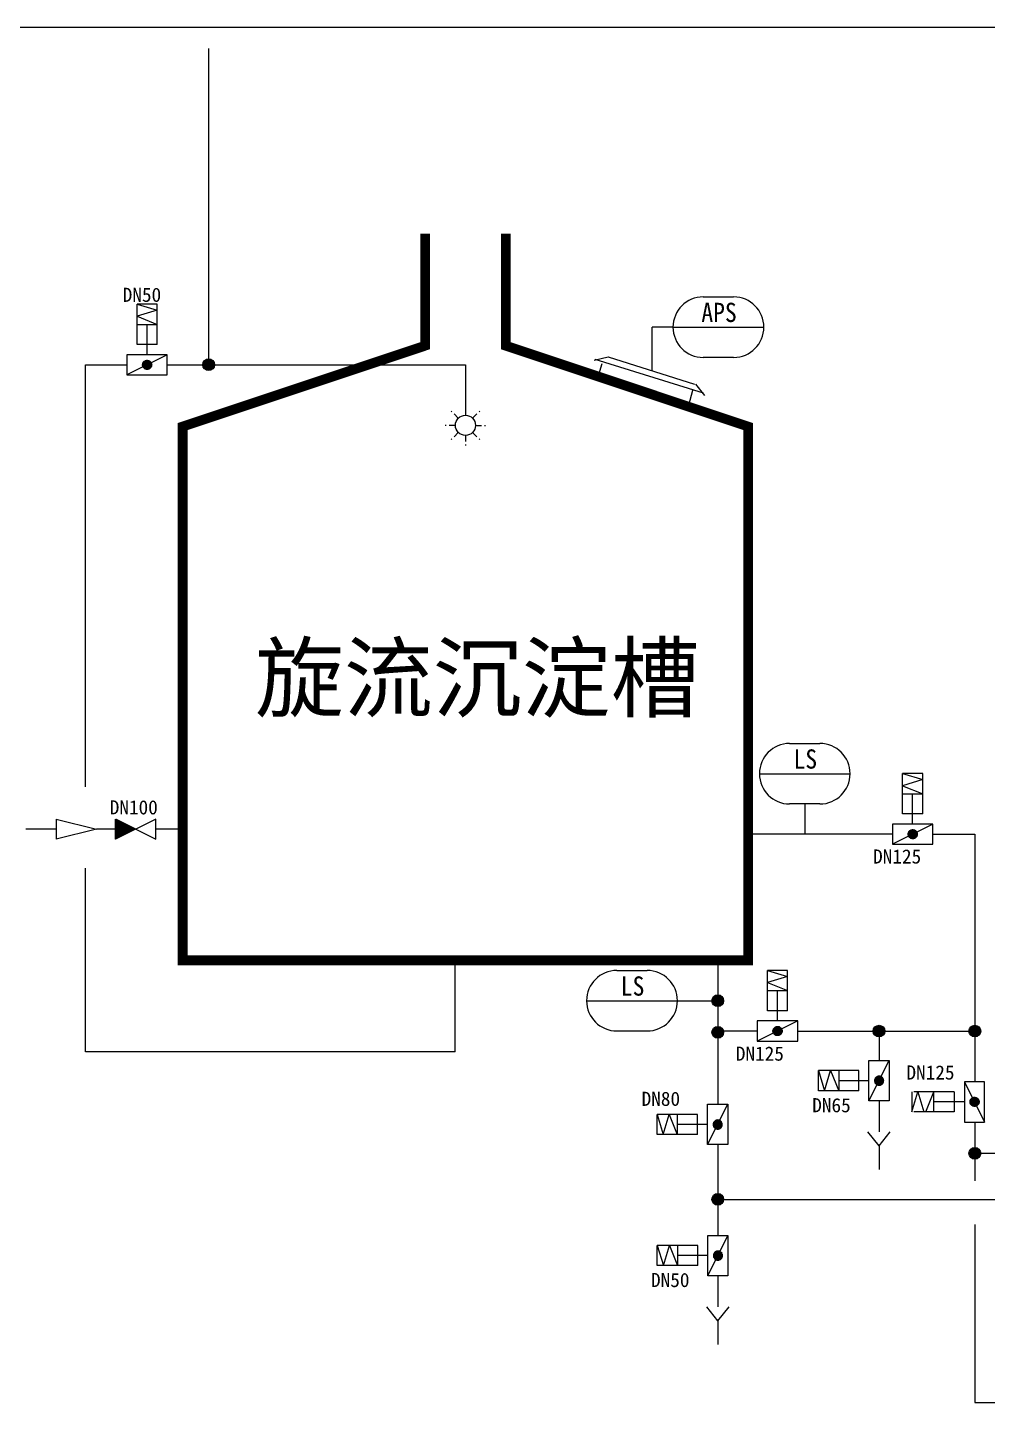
# Model space of a CAD drawing. Header units: millimetres. Extents: x 702 to 1891, y -286 to 555.
# Drawn here: x 1623.6 to 1701.4, y 180.5 to 291.9 of the extents above; entities that cross this region are included whole.
import ezdxf
from ezdxf.enums import TextEntityAlignment as Align

# ---------------------------------------------------------------- set-up
doc = ezdxf.new("R2010")
doc.units = ezdxf.units.MM
doc.header["$MEASUREMENT"] = 0
doc.linetypes.add('1', pattern=[0])
doc.linetypes.add('GESTRICHELT', pattern=[0.75, 0.5, -0.25])
doc.layers.get('0').update_dxf_attribs({"linetype": 'CONTINUOUS'})
for name, color, linetype in [('CIP', 24, 'CONTINUOUS'), ('DUENN', 7, 'CONTINUOUS'), ('PRODUKT', 3, 'CONTINUOUS'), ('TEXT', 7, 'CONTINUOUS')]:
    doc.layers.add(name, color=color, linetype=linetype)

# ---------------------------------------------------------------- blocks, each defined once
blk = doc.blocks.new('T961')
at = {"color": 6, "linetype": 'GESTRICHELT', "ltscale": 3}
for p, q in [((-1.77, 1.77), (-3.54, 3.54)), ((1.77, 1.77), (3.54, 3.54)), ((-2.5, 0), (-5, 0)), ((2.5, 0), (5, 0)), ((-1.77, -1.77), (-3.54, -3.54)), ((0, -2.5), (0, -5)), ((1.77, -1.77), (3.54, -3.54))]:
    blk.add_line(p, q, dxfattribs=at)
at = {"color": 3}
blk.add_circle((0, 0), 2.5, dxfattribs=at)

msp = doc.modelspace()

# ---------------------------------------------------------------- hatches: boundary and pattern name
at = {"linetype": 'Continuous'}
h = msp.add_hatch(dxfattribs=at)
h.set_pattern_fill('ANSI31', color=3, scale=0.016356, angle=90, style=0)
h.set_pattern_definition([(135, (1936.0697821, -782.639951), (-0.001445648326, -0.001445648326), [])])
h.paths.add_polyline_path([(1632.41, 226.99), (1630.78, 227.81), (1630.78, 226.17)])
at = {"layer": 'TEXT'}
for points in [[(1638.8, 264.61, 1), (1637.85, 264.61, 1)], [(1680.04, 213.09, 1), (1679.09, 213.09, 1)], [(1680.04, 210.53, 1), (1679.09, 210.53, 1)], [(1693.09, 210.63, 1), (1692.14, 210.63, 1)], [(1700.85, 210.63, 1), (1699.9, 210.63, 1)], [(1700.85, 200.73, 1), (1699.9, 200.73, 1)], [(1680.04, 197, 1), (1679.09, 197, 1)]]:
    msp.add_hatch(color=256, dxfattribs=at).paths.add_polyline_path(points)

# ---------------------------------------------------------------- linework, layer by layer
at = {"color": 3, "linetype": '1'}
for p, q in [((1634.15, 269.51), (1632.52, 269.51)), ((1632.52, 269.51), (1634.15, 269.02)), ((1632.52, 266.24), (1632.52, 269.51)), ((1634.15, 269.02), (1632.52, 268.53)), ((1632.52, 268.53), (1634.15, 267.88)), ((1634.15, 266.24), (1634.15, 269.51)), ((1632.52, 267.88), (1634.15, 267.88)), ((1633.33, 266.24), (1633.33, 267.88)), ((1634.15, 266.24), (1632.52, 266.24)), ((1633.33, 265.42), (1633.33, 266.24)), ((1634.97, 265.42), (1631.7, 265.42)), ((1631.7, 265.42), (1631.7, 263.79)), ((1634.97, 265.42), (1631.7, 263.79)), ((1634.97, 263.79), (1634.97, 265.42)), ((1632.97, 264.63), (1632.98, 264.67)), ((1633.4, 264.23), (1632.97, 264.66)), ((1632.97, 264.6), (1632.97, 264.63)), ((1633.36, 264.23), (1632.97, 264.62)), ((1632.97, 264.59), (1632.97, 264.6)), ((1632.97, 264.55), (1632.97, 264.59)), ((1633.31, 264.23), (1632.97, 264.57)), ((1632.98, 264.52), (1632.97, 264.55)), ((1632.98, 264.71), (1633, 264.74)), ((1632.98, 264.67), (1632.98, 264.71)), ((1633.44, 264.24), (1632.98, 264.7)), ((1632.99, 264.48), (1632.98, 264.52)), ((1633.26, 264.24), (1632.98, 264.52)), ((1633.47, 264.25), (1632.99, 264.73)), ((1633, 264.44), (1632.99, 264.48)), ((1633, 264.74), (1633.01, 264.78)), ((1633.19, 264.26), (1633, 264.45)), ((1633.02, 264.41), (1633, 264.44)), ((1633.01, 264.78), (1633.03, 264.81)), ((1633.5, 264.27), (1633.01, 264.76)), ((1633.53, 264.28), (1633.02, 264.79)), ((1633.04, 264.38), (1633.02, 264.41)), ((1633.03, 264.81), (1633.06, 264.84)), ((1633.56, 264.3), (1633.04, 264.82)), ((1633.06, 264.35), (1633.04, 264.38)), ((1633.06, 264.84), (1633.08, 264.86)), ((1633.58, 264.32), (1633.06, 264.84)), ((1633.09, 264.32), (1633.06, 264.35)), ((1633.08, 264.86), (1633.11, 264.89)), ((1633.61, 264.35), (1633.09, 264.87)), ((1633.12, 264.3), (1633.09, 264.32)), ((1633.11, 264.89), (1633.14, 264.91)), ((1633.63, 264.37), (1633.11, 264.89)), ((1633.15, 264.28), (1633.12, 264.3)), ((1633.14, 264.91), (1633.17, 264.93)), ((1633.65, 264.4), (1633.14, 264.91)), ((1633.18, 264.26), (1633.15, 264.28)), ((1633.17, 264.93), (1633.21, 264.94)), ((1633.67, 264.43), (1633.17, 264.93)), ((1633.21, 264.25), (1633.18, 264.26)), ((1633.68, 264.46), (1633.2, 264.94)), ((1633.21, 264.94), (1633.24, 264.95)), ((1633.25, 264.24), (1633.21, 264.25)), ((1633.69, 264.49), (1633.23, 264.95)), ((1633.24, 264.95), (1633.28, 264.96)), ((1633.29, 264.23), (1633.25, 264.24)), ((1633.7, 264.53), (1633.27, 264.96)), ((1633.28, 264.96), (1633.32, 264.97)), ((1633.32, 264.23), (1633.29, 264.23)), ((1633.71, 264.57), (1633.31, 264.96)), ((1633.32, 264.97), (1633.35, 264.97)), ((1633.36, 264.23), (1633.32, 264.23)), ((1633.35, 264.97), (1633.39, 264.96)), ((1633.71, 264.62), (1633.36, 264.96)), ((1633.4, 264.23), (1633.36, 264.23)), ((1633.39, 264.96), (1633.43, 264.95)), ((1633.43, 264.24), (1633.4, 264.23)), ((1633.7, 264.67), (1633.41, 264.96)), ((1633.43, 264.95), (1633.46, 264.94)), ((1633.47, 264.25), (1633.43, 264.24)), ((1633.46, 264.94), (1633.5, 264.93)), ((1633.5, 264.27), (1633.47, 264.25)), ((1633.68, 264.74), (1633.48, 264.94)), ((1633.5, 264.93), (1633.53, 264.91)), ((1633.54, 264.29), (1633.5, 264.27)), ((1633.53, 264.91), (1633.56, 264.89)), ((1633.57, 264.31), (1633.54, 264.29)), ((1633.56, 264.89), (1633.59, 264.87)), ((1633.59, 264.33), (1633.57, 264.31)), ((1633.59, 264.87), (1633.61, 264.84)), ((1633.62, 264.36), (1633.59, 264.33)), ((1633.61, 264.84), (1633.64, 264.81)), ((1633.64, 264.39), (1633.62, 264.36)), ((1633.64, 264.81), (1633.66, 264.78)), ((1633.66, 264.42), (1633.64, 264.39)), ((1633.66, 264.78), (1633.67, 264.75)), ((1633.68, 264.46), (1633.66, 264.42)), ((1633.67, 264.75), (1633.69, 264.71)), ((1633.69, 264.49), (1633.68, 264.46)), ((1633.69, 264.71), (1633.7, 264.67)), ((1633.7, 264.53), (1633.69, 264.49)), ((1633.7, 264.67), (1633.7, 264.64)), ((1633.7, 264.64), (1633.71, 264.6)), ((1633.71, 264.6), (1633.7, 264.56)), ((1633.7, 264.56), (1633.7, 264.53)), ((1631.7, 263.79), (1634.97, 263.79)), ((1694.53, 228.22), (1694.53, 231.49)), ((1696.16, 231.49), (1694.53, 231.49)), ((1694.53, 231.49), (1696.16, 231)), ((1696.16, 231), (1694.53, 230.51)), ((1696.16, 228.22), (1696.16, 231.49)), ((1694.53, 230.51), (1696.16, 229.86)), ((1694.53, 229.86), (1696.16, 229.86)), ((1695.34, 228.22), (1695.34, 229.86)), ((1625.96, 227.81), (1625.96, 226.17)), ((1696.98, 227.4), (1693.71, 227.4)), ((1696.98, 227.4), (1693.71, 225.77)), ((1693.71, 227.4), (1693.71, 225.77)), ((1696.16, 228.22), (1694.53, 228.22)), ((1695.34, 227.4), (1695.34, 228.22)), ((1696.98, 225.77), (1696.98, 227.4)), ((1694.98, 226.61), (1694.99, 226.65)), ((1695.41, 226.21), (1694.98, 226.64)), ((1694.98, 226.58), (1694.98, 226.61)), ((1695.37, 226.21), (1694.98, 226.6)), ((1695.72, 226.59), (1694.98, 226.59)), ((1694.98, 226.59), (1695.72, 226.59)), ((1694.98, 226.57), (1694.98, 226.58)), ((1694.98, 226.58), (1695.72, 226.58)), ((1694.98, 226.58), (1695.72, 226.58)), ((1694.98, 226.53), (1694.98, 226.57)), ((1695.32, 226.21), (1694.98, 226.55)), ((1694.99, 226.5), (1694.98, 226.53)), ((1694.99, 226.65), (1695, 226.69)), ((1695.45, 226.22), (1694.99, 226.68)), ((1695, 226.46), (1694.99, 226.5)), ((1695.27, 226.22), (1694.99, 226.5)), ((1695, 226.69), (1695.01, 226.72)), ((1695.48, 226.23), (1695, 226.71)), ((1695.01, 226.43), (1695, 226.46)), ((1695.01, 226.72), (1695.03, 226.76)), ((1695.03, 226.39), (1695.01, 226.43)), ((1695.2, 226.24), (1695.01, 226.43)), ((1695.51, 226.25), (1695.02, 226.74)), ((1695.03, 226.76), (1695.04, 226.79)), ((1695.05, 226.36), (1695.03, 226.39)), ((1695.04, 226.79), (1695.07, 226.82)), ((1695.54, 226.26), (1695.04, 226.77)), ((1695.57, 226.28), (1695.05, 226.8)), ((1695.07, 226.33), (1695.05, 226.36)), ((1695.07, 226.82), (1695.09, 226.84)), ((1695.6, 226.3), (1695.07, 226.83)), ((1695.1, 226.31), (1695.07, 226.33)), ((1695.09, 226.84), (1695.12, 226.87)), ((1695.62, 226.33), (1695.1, 226.85)), ((1695.13, 226.28), (1695.1, 226.31)), ((1695.12, 226.87), (1695.15, 226.89)), ((1695.64, 226.35), (1695.12, 226.87)), ((1695.16, 226.26), (1695.13, 226.28)), ((1695.15, 226.89), (1695.18, 226.91)), ((1695.66, 226.38), (1695.15, 226.89)), ((1695.19, 226.24), (1695.16, 226.26)), ((1695.18, 226.91), (1695.22, 226.92)), ((1695.68, 226.41), (1695.18, 226.91)), ((1695.23, 226.23), (1695.19, 226.24)), ((1695.69, 226.44), (1695.21, 226.92)), ((1695.22, 226.92), (1695.25, 226.93)), ((1695.26, 226.22), (1695.23, 226.23)), ((1695.25, 226.93), (1695.29, 226.94)), ((1695.7, 226.47), (1695.25, 226.93)), ((1695.3, 226.21), (1695.26, 226.22)), ((1695.71, 226.51), (1695.28, 226.94)), ((1695.29, 226.94), (1695.33, 226.95)), ((1695.34, 226.21), (1695.3, 226.21)), ((1695.72, 226.55), (1695.32, 226.95)), ((1695.33, 226.95), (1695.36, 226.95)), ((1695.37, 226.21), (1695.34, 226.21)), ((1695.36, 226.95), (1695.4, 226.94)), ((1695.72, 226.6), (1695.37, 226.95)), ((1695.41, 226.21), (1695.37, 226.21)), ((1695.4, 226.94), (1695.44, 226.93)), ((1695.45, 226.22), (1695.41, 226.21)), ((1695.71, 226.65), (1695.42, 226.94)), ((1695.44, 226.93), (1695.47, 226.92)), ((1695.48, 226.23), (1695.45, 226.22)), ((1695.47, 226.92), (1695.51, 226.91)), ((1695.52, 226.25), (1695.48, 226.23)), ((1695.69, 226.72), (1695.49, 226.92)), ((1695.51, 226.91), (1695.54, 226.89)), ((1695.55, 226.27), (1695.52, 226.25)), ((1695.54, 226.89), (1695.57, 226.87)), ((1695.58, 226.29), (1695.55, 226.27)), ((1695.57, 226.87), (1695.6, 226.85)), ((1695.61, 226.31), (1695.58, 226.29)), ((1695.6, 226.85), (1695.63, 226.82)), ((1695.63, 226.34), (1695.61, 226.31)), ((1695.63, 226.82), (1695.65, 226.79)), ((1695.65, 226.37), (1695.63, 226.34)), ((1695.65, 226.79), (1695.67, 226.76)), ((1695.67, 226.4), (1695.65, 226.37)), ((1695.67, 226.76), (1695.69, 226.73)), ((1695.69, 226.44), (1695.67, 226.4)), ((1695.69, 226.73), (1695.7, 226.69)), ((1695.7, 226.47), (1695.69, 226.44)), ((1695.7, 226.69), (1695.71, 226.65)), ((1695.71, 226.51), (1695.7, 226.47)), ((1695.71, 226.65), (1695.71, 226.62)), ((1695.71, 226.62), (1695.72, 226.58)), ((1695.72, 226.54), (1695.71, 226.51)), ((1695.72, 226.58), (1695.72, 226.54)), ((1693.71, 225.77), (1696.98, 225.77)), ((1683.58, 212.28), (1683.58, 215.55)), ((1685.21, 215.55), (1683.58, 215.55)), ((1683.58, 215.55), (1685.21, 215.06)), ((1685.21, 215.06), (1683.58, 214.57)), ((1685.21, 212.28), (1685.21, 215.55)), ((1683.58, 214.57), (1685.21, 213.91)), ((1683.58, 213.91), (1685.21, 213.91)), ((1684.39, 212.28), (1684.39, 213.91)), ((1685.21, 212.28), (1683.58, 212.28)), ((1684.39, 211.46), (1684.39, 212.28)), ((1682.76, 211.46), (1682.76, 209.82)), ((1686.03, 211.46), (1682.76, 209.82)), ((1686.03, 211.46), (1682.76, 211.46)), ((1684.03, 210.67), (1684.04, 210.71)), ((1684.46, 210.27), (1684.03, 210.69)), ((1684.03, 210.63), (1684.03, 210.67)), ((1684.42, 210.26), (1684.03, 210.65)), ((1684.77, 210.64), (1684.03, 210.64)), ((1684.03, 210.64), (1684.77, 210.64)), ((1684.03, 210.63), (1684.77, 210.63)), ((1684.03, 210.59), (1684.03, 210.63)), ((1684.03, 210.63), (1684.03, 210.63)), ((1684.03, 210.63), (1684.77, 210.63)), ((1684.37, 210.26), (1684.03, 210.61)), ((1684.04, 210.55), (1684.03, 210.59)), ((1684.04, 210.74), (1684.06, 210.78)), ((1684.04, 210.71), (1684.04, 210.74)), ((1684.5, 210.28), (1684.04, 210.73)), ((1684.05, 210.52), (1684.04, 210.55)), ((1684.32, 210.27), (1684.04, 210.55)), ((1684.53, 210.29), (1684.05, 210.77)), ((1684.06, 210.78), (1684.07, 210.81)), ((1684.07, 210.81), (1684.09, 210.84)), ((1684.56, 210.3), (1684.07, 210.8)), ((1684.59, 210.32), (1684.08, 210.83)), ((1684.09, 210.84), (1684.12, 210.87)), ((1684.62, 210.34), (1684.1, 210.86)), ((1684.12, 210.87), (1684.14, 210.9)), ((1684.64, 210.36), (1684.12, 210.88)), ((1684.14, 210.9), (1684.17, 210.92)), ((1684.67, 210.38), (1684.15, 210.9)), ((1684.17, 210.92), (1684.2, 210.95)), ((1684.69, 210.41), (1684.17, 210.93)), ((1684.2, 210.95), (1684.23, 210.96)), ((1684.71, 210.43), (1684.2, 210.94)), ((1684.23, 210.96), (1684.27, 210.98)), ((1684.73, 210.46), (1684.23, 210.96)), ((1684.74, 210.5), (1684.26, 210.98)), ((1684.27, 210.98), (1684.3, 210.99)), ((1684.75, 210.53), (1684.29, 210.99)), ((1684.3, 210.99), (1684.34, 211)), ((1684.76, 210.57), (1684.33, 211)), ((1684.34, 211), (1684.38, 211)), ((1684.77, 210.61), (1684.37, 211)), ((1684.38, 211), (1684.41, 211)), ((1684.41, 211), (1684.45, 211)), ((1684.77, 210.66), (1684.42, 211)), ((1684.45, 211), (1684.49, 210.99)), ((1684.76, 210.71), (1684.47, 210.99)), ((1684.49, 210.99), (1684.52, 210.98)), ((1684.52, 210.98), (1684.56, 210.97)), ((1684.74, 210.78), (1684.54, 210.97)), ((1684.56, 210.97), (1684.59, 210.95)), ((1684.59, 210.95), (1684.62, 210.93)), ((1684.62, 210.93), (1684.65, 210.9)), ((1684.65, 210.9), (1684.67, 210.88)), ((1684.67, 210.88), (1684.7, 210.85)), ((1684.7, 210.85), (1684.72, 210.81)), ((1684.72, 210.81), (1684.73, 210.78)), ((1684.73, 210.78), (1684.75, 210.75)), ((1684.75, 210.53), (1684.74, 210.49)), ((1684.75, 210.75), (1684.76, 210.71)), ((1684.76, 210.56), (1684.75, 210.53)), ((1684.76, 210.71), (1684.76, 210.67)), ((1684.76, 210.67), (1684.77, 210.64)), ((1684.77, 210.64), (1684.76, 210.6)), ((1684.76, 210.6), (1684.76, 210.56)), ((1686.03, 209.82), (1686.03, 211.46)), ((1682.76, 209.82), (1686.03, 209.82)), ((1684.06, 210.48), (1684.05, 210.52)), ((1684.08, 210.45), (1684.06, 210.48)), ((1684.25, 210.3), (1684.06, 210.48)), ((1684.1, 210.42), (1684.08, 210.45)), ((1684.12, 210.39), (1684.1, 210.42)), ((1684.15, 210.36), (1684.12, 210.39)), ((1684.18, 210.34), (1684.15, 210.36)), ((1684.21, 210.32), (1684.18, 210.34)), ((1684.24, 210.3), (1684.21, 210.32)), ((1684.27, 210.28), (1684.24, 210.3)), ((1684.31, 210.27), (1684.27, 210.28)), ((1684.35, 210.27), (1684.31, 210.27)), ((1684.38, 210.26), (1684.35, 210.27)), ((1684.42, 210.26), (1684.38, 210.26)), ((1684.46, 210.27), (1684.42, 210.26)), ((1684.49, 210.28), (1684.46, 210.27)), ((1684.53, 210.29), (1684.49, 210.28)), ((1684.56, 210.3), (1684.53, 210.29)), ((1684.6, 210.32), (1684.56, 210.3)), ((1684.63, 210.34), (1684.6, 210.32)), ((1684.65, 210.37), (1684.63, 210.34)), ((1684.68, 210.4), (1684.65, 210.37)), ((1684.7, 210.43), (1684.68, 210.4)), ((1684.72, 210.46), (1684.7, 210.43)), ((1684.74, 210.49), (1684.72, 210.46)), ((1687.71, 205.8), (1687.71, 207.43)), ((1687.71, 207.43), (1688.2, 205.8)), ((1690.98, 207.43), (1687.71, 207.43)), ((1690.98, 207.43), (1687.71, 207.43)), ((1688.2, 205.8), (1688.69, 207.43)), ((1688.69, 207.43), (1689.35, 205.8)), ((1689.35, 207.43), (1689.35, 205.8)), ((1690.98, 205.8), (1690.98, 207.43)), ((1690.98, 205.8), (1690.98, 207.43)), ((1691.8, 204.98), (1693.43, 208.25)), ((1691.8, 208.25), (1693.43, 208.25)), ((1691.8, 204.98), (1691.8, 208.25)), ((1693.43, 208.25), (1693.43, 204.98)), ((1690.98, 206.61), (1689.35, 206.61)), ((1690.98, 206.61), (1689.35, 206.61)), ((1691.8, 206.61), (1690.98, 206.61)), ((1692.27, 206.7), (1692.26, 206.67)), ((1692.69, 206.25), (1692.26, 206.67)), ((1692.26, 206.67), (1692.26, 206.63)), ((1692.65, 206.24), (1692.26, 206.63)), ((1692.26, 206.63), (1692.26, 206.59)), ((1692.6, 206.24), (1692.26, 206.59)), ((1692.26, 206.59), (1692.26, 206.56)), ((1692.26, 206.56), (1692.27, 206.52)), ((1692.28, 206.74), (1692.27, 206.7)), ((1692.73, 206.25), (1692.27, 206.71)), ((1692.55, 206.25), (1692.27, 206.53)), ((1692.27, 206.52), (1692.28, 206.48)), ((1692.3, 206.77), (1692.28, 206.74)), ((1692.76, 206.27), (1692.28, 206.75)), ((1692.28, 206.48), (1692.29, 206.45)), ((1692.48, 206.27), (1692.29, 206.47)), ((1692.29, 206.45), (1692.31, 206.42)), ((1692.31, 206.81), (1692.3, 206.77)), ((1692.79, 206.28), (1692.3, 206.78)), ((1692.34, 206.84), (1692.31, 206.81)), ((1692.82, 206.3), (1692.31, 206.81)), ((1692.31, 206.42), (1692.33, 206.39)), ((1692.85, 206.32), (1692.33, 206.83)), ((1692.33, 206.39), (1692.36, 206.36)), ((1692.36, 206.86), (1692.34, 206.84)), ((1692.39, 206.89), (1692.36, 206.86)), ((1692.88, 206.34), (1692.36, 206.86)), ((1692.36, 206.36), (1692.38, 206.33)), ((1692.9, 206.36), (1692.38, 206.88)), ((1692.38, 206.33), (1692.41, 206.31)), ((1692.42, 206.91), (1692.39, 206.89)), ((1692.92, 206.39), (1692.4, 206.9)), ((1692.41, 206.31), (1692.44, 206.29)), ((1692.45, 206.93), (1692.42, 206.91)), ((1692.94, 206.41), (1692.43, 206.92)), ((1692.44, 206.29), (1692.48, 206.27)), ((1692.48, 206.95), (1692.45, 206.93)), ((1692.96, 206.44), (1692.46, 206.94)), ((1692.52, 206.96), (1692.48, 206.95)), ((1692.48, 206.27), (1692.51, 206.26)), ((1692.97, 206.48), (1692.49, 206.95)), ((1692.51, 206.26), (1692.55, 206.25)), ((1692.55, 206.97), (1692.52, 206.96)), ((1692.98, 206.51), (1692.53, 206.96)), ((1692.59, 206.98), (1692.55, 206.97)), ((1692.55, 206.25), (1692.59, 206.24)), ((1692.99, 206.55), (1692.57, 206.97)), ((1692.63, 206.98), (1692.59, 206.98)), ((1692.59, 206.24), (1692.62, 206.24)), ((1692.99, 206.59), (1692.61, 206.98)), ((1692.62, 206.24), (1692.66, 206.24)), ((1692.67, 206.98), (1692.63, 206.98)), ((1692.63, 206.98), (1692.63, 206.98)), ((1692.99, 206.64), (1692.65, 206.98)), ((1692.66, 206.24), (1692.7, 206.25)), ((1692.71, 206.97), (1692.67, 206.98)), ((1692.7, 206.25), (1692.73, 206.26)), ((1692.74, 206.96), (1692.71, 206.97)), ((1692.99, 206.69), (1692.71, 206.97)), ((1692.73, 206.26), (1692.77, 206.27)), ((1692.78, 206.95), (1692.74, 206.96)), ((1692.77, 206.27), (1692.8, 206.28)), ((1692.81, 206.93), (1692.78, 206.95)), ((1692.96, 206.76), (1692.78, 206.95)), ((1692.8, 206.28), (1692.83, 206.3)), ((1692.84, 206.91), (1692.81, 206.93)), ((1692.83, 206.3), (1692.86, 206.33)), ((1692.87, 206.88), (1692.84, 206.91)), ((1692.86, 206.33), (1692.89, 206.35)), ((1692.9, 206.86), (1692.87, 206.88)), ((1692.89, 206.35), (1692.92, 206.38)), ((1692.92, 206.83), (1692.9, 206.86)), ((1692.94, 206.8), (1692.92, 206.83)), ((1692.92, 206.38), (1692.94, 206.41)), ((1692.96, 206.77), (1692.94, 206.8)), ((1692.94, 206.41), (1692.96, 206.44)), ((1692.97, 206.73), (1692.96, 206.77)), ((1692.96, 206.44), (1692.97, 206.48)), ((1692.99, 206.7), (1692.97, 206.73)), ((1692.97, 206.48), (1692.98, 206.51)), ((1692.98, 206.51), (1692.99, 206.55)), ((1692.99, 206.66), (1692.99, 206.7)), ((1693, 206.62), (1692.99, 206.66)), ((1692.99, 206.58), (1693, 206.62)), ((1692.99, 206.55), (1692.99, 206.58)), ((1701.16, 206.53), (1699.53, 206.53)), ((1699.53, 206.53), (1699.53, 203.26)), ((1699.53, 206.53), (1701.16, 203.26)), ((1701.16, 203.26), (1701.16, 206.53)), ((1690.98, 205.8), (1687.71, 205.8)), ((1690.98, 205.8), (1687.71, 205.8)), ((1693.43, 204.98), (1691.8, 204.98)), ((1695.28, 205.71), (1695.28, 204.08)), ((1695.28, 204.08), (1695.77, 205.71)), ((1698.71, 205.71), (1695.44, 205.71)), ((1695.77, 205.71), (1696.26, 204.08)), ((1696.42, 204.08), (1697.07, 205.71)), ((1697.07, 204.08), (1697.07, 205.71)), ((1698.71, 205.71), (1698.71, 204.08)), ((1700.33, 205.27), (1699.99, 204.92)), ((1700.38, 205.27), (1699.99, 204.88)), ((1700.28, 205.26), (1699.99, 204.98)), ((1700.42, 205.26), (1699.99, 204.84)), ((1699.99, 204.95), (1700, 204.99)), ((1699.99, 204.92), (1699.99, 204.95)), ((1700.46, 205.25), (1700, 204.8)), ((1700, 204.99), (1700.01, 205.03)), ((1700.49, 205.24), (1700.01, 204.76)), ((1700.01, 205.03), (1700.02, 205.06)), ((1700.21, 205.24), (1700.02, 205.04)), ((1700.02, 205.06), (1700.04, 205.09)), ((1700.52, 205.23), (1700.03, 204.73)), ((1700.55, 205.21), (1700.04, 204.7)), ((1700.04, 205.09), (1700.06, 205.12)), ((1700.58, 205.19), (1700.06, 204.67)), ((1700.06, 205.12), (1700.09, 205.15)), ((1700.61, 205.17), (1700.08, 204.65)), ((1700.09, 205.15), (1700.11, 205.18)), ((1700.11, 205.18), (1700.14, 205.2)), ((1700.63, 205.15), (1700.11, 204.63)), ((1700.65, 205.12), (1700.13, 204.61)), ((1700.14, 205.2), (1700.17, 205.22)), ((1700.67, 205.1), (1700.16, 204.59)), ((1700.17, 205.22), (1700.21, 205.24)), ((1700.68, 205.07), (1700.19, 204.57)), ((1700.21, 205.24), (1700.24, 205.25)), ((1700.7, 205.03), (1700.22, 204.56)), ((1700.24, 205.25), (1700.28, 205.26)), ((1700.71, 205), (1700.26, 204.54)), ((1700.28, 205.26), (1700.31, 205.27)), ((1700.72, 204.96), (1700.29, 204.54)), ((1700.31, 205.27), (1700.35, 205.27)), ((1700.35, 205.27), (1700.39, 205.27)), ((1700.35, 205.27), (1700.35, 204.53)), ((1700.39, 205.27), (1700.43, 205.26)), ((1700.43, 205.26), (1700.46, 205.25)), ((1700.46, 205.25), (1700.5, 205.24)), ((1700.5, 205.24), (1700.53, 205.22)), ((1700.53, 205.22), (1700.56, 205.21)), ((1700.56, 205.21), (1700.59, 205.18)), ((1700.59, 205.18), (1700.62, 205.16)), ((1700.62, 205.16), (1700.64, 205.13)), ((1700.64, 205.13), (1700.67, 205.1)), ((1700.67, 205.1), (1700.68, 205.07)), ((1700.68, 205.07), (1700.7, 205.03)), ((1700.7, 205.03), (1700.71, 205)), ((1700.71, 205), (1700.72, 204.96)), ((1700.72, 204.96), (1700.72, 204.92)), ((1677.91, 203.88), (1674.64, 203.88)), ((1677.91, 203.88), (1674.64, 203.88)), ((1674.64, 203.88), (1675.13, 202.24)), ((1674.64, 202.24), (1674.64, 203.88)), ((1675.13, 202.24), (1675.62, 203.88)), ((1675.62, 203.88), (1676.27, 202.24)), ((1676.27, 203.88), (1676.27, 202.24)), ((1677.91, 202.24), (1677.91, 203.88)), ((1677.91, 202.24), (1677.91, 203.88)), ((1678.72, 204.7), (1680.36, 204.7)), ((1678.72, 201.43), (1680.36, 204.7)), ((1678.72, 201.43), (1678.72, 204.7)), ((1680.36, 204.7), (1680.36, 201.43)), ((1698.71, 204.08), (1695.44, 204.08)), ((1698.71, 204.9), (1697.07, 204.9)), ((1699.53, 204.9), (1698.71, 204.9)), ((1699.99, 204.88), (1699.99, 204.92)), ((1699.99, 204.84), (1699.99, 204.88)), ((1700, 204.81), (1699.99, 204.84)), ((1700.01, 204.77), (1700, 204.81)), ((1700.02, 204.74), (1700.01, 204.77)), ((1700.04, 204.7), (1700.02, 204.74)), ((1700.06, 204.67), (1700.04, 204.7)), ((1700.09, 204.65), (1700.06, 204.67)), ((1700.12, 204.62), (1700.09, 204.65)), ((1700.14, 204.6), (1700.12, 204.62)), ((1700.18, 204.58), (1700.14, 204.6)), ((1700.21, 204.56), (1700.18, 204.58)), ((1700.24, 204.55), (1700.21, 204.56)), ((1700.28, 204.54), (1700.24, 204.55)), ((1700.32, 204.53), (1700.28, 204.54)), ((1700.35, 204.53), (1700.32, 204.53)), ((1700.72, 204.92), (1700.34, 204.53)), ((1700.36, 204.53), (1700.35, 204.53)), ((1700.4, 204.53), (1700.36, 204.53)), ((1700.72, 204.87), (1700.38, 204.53)), ((1700.44, 204.54), (1700.4, 204.53)), ((1700.71, 204.82), (1700.44, 204.54)), ((1700.47, 204.55), (1700.44, 204.54)), ((1700.51, 204.56), (1700.47, 204.55)), ((1700.69, 204.75), (1700.51, 204.56)), ((1700.54, 204.58), (1700.51, 204.56)), ((1700.57, 204.6), (1700.54, 204.58)), ((1700.6, 204.62), (1700.57, 204.6)), ((1700.63, 204.65), (1700.6, 204.62)), ((1700.65, 204.68), (1700.63, 204.65)), ((1700.67, 204.71), (1700.65, 204.68)), ((1700.69, 204.74), (1700.67, 204.71)), ((1700.7, 204.78), (1700.69, 204.74)), ((1700.71, 204.81), (1700.7, 204.78)), ((1700.72, 204.85), (1700.71, 204.81)), ((1700.72, 204.92), (1700.72, 204.89)), ((1700.72, 204.89), (1700.72, 204.85)), ((1677.91, 203.06), (1676.27, 203.06)), ((1677.91, 203.06), (1676.27, 203.06)), ((1678.72, 203.06), (1677.91, 203.06)), ((1679.19, 203.11), (1679.18, 203.08)), ((1679.58, 202.69), (1679.18, 203.08)), ((1679.18, 203.08), (1679.18, 203.04)), ((1679.18, 203.04), (1679.19, 203)), ((1679.53, 202.69), (1679.18, 203.03)), ((1679.21, 203.19), (1679.19, 203.15)), ((1679.19, 203.15), (1679.19, 203.11)), ((1679.62, 202.69), (1679.19, 203.12)), ((1679.19, 203), (1679.19, 202.97)), ((1679.48, 202.7), (1679.19, 202.98)), ((1679.19, 202.97), (1679.2, 202.93)), ((1679.65, 202.7), (1679.2, 203.16)), ((1679.2, 202.93), (1679.22, 202.9)), ((1679.22, 203.22), (1679.21, 203.19)), ((1679.69, 202.71), (1679.21, 203.19)), ((1679.41, 202.72), (1679.21, 202.91)), ((1679.24, 203.25), (1679.22, 203.22)), ((1679.72, 202.73), (1679.22, 203.23)), ((1679.22, 202.9), (1679.24, 202.86)), ((1679.26, 203.28), (1679.24, 203.25)), ((1679.75, 202.75), (1679.24, 203.25)), ((1679.24, 202.86), (1679.26, 202.83)), ((1679.28, 203.31), (1679.26, 203.28)), ((1679.78, 202.76), (1679.26, 203.28)), ((1679.26, 202.83), (1679.28, 202.8)), ((1679.31, 203.34), (1679.28, 203.31)), ((1679.8, 202.79), (1679.28, 203.31)), ((1679.28, 202.8), (1679.31, 202.78)), ((1679.82, 202.81), (1679.3, 203.33)), ((1679.34, 203.36), (1679.31, 203.34)), ((1679.31, 202.78), (1679.34, 202.76)), ((1679.85, 202.83), (1679.33, 203.35)), ((1679.37, 203.38), (1679.34, 203.36)), ((1679.34, 202.76), (1679.37, 202.74)), ((1679.86, 202.86), (1679.36, 203.37)), ((1679.41, 203.4), (1679.37, 203.38)), ((1679.37, 202.74), (1679.4, 202.72)), ((1679.88, 202.89), (1679.39, 203.39)), ((1679.4, 202.72), (1679.44, 202.71)), ((1679.44, 203.41), (1679.41, 203.4)), ((1679.9, 202.92), (1679.42, 203.4)), ((1679.48, 203.42), (1679.44, 203.41)), ((1679.91, 202.96), (1679.45, 203.41)), ((1679.51, 203.42), (1679.48, 203.42)), ((1679.92, 203), (1679.49, 203.42)), ((1679.55, 203.43), (1679.51, 203.42)), ((1679.92, 203.04), (1679.53, 203.43)), ((1679.56, 203.43), (1679.55, 203.43)), ((1679.6, 203.42), (1679.56, 203.43)), ((1679.92, 203.08), (1679.58, 203.42)), ((1679.63, 203.42), (1679.6, 203.42)), ((1679.91, 203.14), (1679.63, 203.42)), ((1679.67, 203.41), (1679.63, 203.42)), ((1679.7, 203.39), (1679.67, 203.41)), ((1679.69, 202.72), (1679.73, 202.73)), ((1679.89, 203.21), (1679.7, 203.39)), ((1679.74, 203.38), (1679.7, 203.39)), ((1679.73, 202.73), (1679.76, 202.75)), ((1679.77, 203.36), (1679.74, 203.38)), ((1679.76, 202.75), (1679.79, 202.77)), ((1679.8, 203.33), (1679.77, 203.36)), ((1679.79, 202.77), (1679.82, 202.8)), ((1679.82, 203.31), (1679.8, 203.33)), ((1679.85, 203.28), (1679.82, 203.31)), ((1679.82, 202.8), (1679.84, 202.83)), ((1679.84, 202.83), (1679.86, 202.86)), ((1679.87, 203.25), (1679.85, 203.28)), ((1679.86, 202.86), (1679.88, 202.89)), ((1679.89, 203.21), (1679.87, 203.25)), ((1679.88, 202.89), (1679.9, 202.92)), ((1679.9, 203.18), (1679.89, 203.21)), ((1679.91, 203.14), (1679.9, 203.18)), ((1679.9, 202.92), (1679.91, 202.96)), ((1679.92, 203.11), (1679.91, 203.14)), ((1679.91, 202.96), (1679.92, 203)), ((1679.92, 203.07), (1679.92, 203.11)), ((1679.92, 203.03), (1679.92, 203.07)), ((1679.92, 203), (1679.92, 203.03)), ((1699.53, 203.26), (1701.16, 203.26)), ((1677.91, 202.24), (1674.64, 202.24)), ((1677.91, 202.24), (1674.64, 202.24)), ((1679.44, 202.71), (1679.47, 202.7)), ((1679.47, 202.7), (1679.51, 202.69)), ((1679.51, 202.69), (1679.55, 202.69)), ((1679.55, 202.69), (1679.59, 202.69)), ((1679.59, 202.69), (1679.62, 202.69)), ((1679.62, 202.69), (1679.66, 202.7)), ((1679.66, 202.7), (1679.69, 202.72)), ((1680.36, 201.43), (1678.72, 201.43)), ((1678.74, 194.08), (1680.38, 194.08)), ((1678.74, 190.81), (1678.74, 194.08)), ((1678.74, 190.81), (1680.38, 194.08)), ((1680.38, 194.08), (1680.38, 190.81)), ((1674.65, 191.63), (1674.65, 193.27)), ((1674.65, 193.27), (1675.15, 191.63)), ((1677.93, 193.27), (1674.65, 193.27)), ((1677.93, 193.27), (1674.65, 193.27)), ((1675.15, 191.63), (1675.64, 193.27)), ((1675.64, 193.27), (1676.29, 191.63)), ((1676.29, 193.27), (1676.29, 191.63)), ((1677.93, 191.63), (1677.93, 193.27)), ((1677.93, 191.63), (1677.93, 193.27)), ((1679.3, 192.7), (1679.28, 192.67)), ((1679.33, 192.72), (1679.3, 192.7)), ((1679.82, 192.17), (1679.3, 192.69)), ((1679.84, 192.2), (1679.32, 192.72)), ((1679.36, 192.75), (1679.33, 192.72)), ((1679.86, 192.22), (1679.35, 192.74)), ((1679.39, 192.77), (1679.36, 192.75)), ((1679.88, 192.25), (1679.38, 192.76)), ((1679.43, 192.78), (1679.39, 192.77)), ((1679.9, 192.28), (1679.4, 192.77)), ((1679.46, 192.8), (1679.43, 192.78)), ((1679.91, 192.31), (1679.44, 192.79)), ((1679.5, 192.81), (1679.46, 192.8)), ((1679.93, 192.34), (1679.47, 192.8)), ((1679.53, 192.81), (1679.5, 192.81)), ((1679.93, 192.38), (1679.51, 192.81)), ((1679.57, 192.81), (1679.53, 192.81)), ((1679.94, 192.42), (1679.55, 192.81)), ((1679.58, 192.81), (1679.57, 192.81)), ((1679.62, 192.81), (1679.58, 192.81)), ((1679.94, 192.47), (1679.6, 192.81)), ((1679.65, 192.8), (1679.62, 192.81)), ((1679.69, 192.79), (1679.65, 192.8)), ((1679.93, 192.53), (1679.65, 192.8)), ((1679.72, 192.78), (1679.69, 192.79)), ((1679.76, 192.76), (1679.72, 192.78)), ((1679.91, 192.6), (1679.72, 192.78)), ((1679.79, 192.74), (1679.76, 192.76)), ((1679.82, 192.72), (1679.79, 192.74)), ((1679.84, 192.69), (1679.82, 192.72)), ((1677.93, 191.63), (1674.65, 191.63)), ((1677.93, 191.63), (1674.65, 191.63)), ((1677.93, 192.45), (1676.29, 192.45)), ((1677.93, 192.45), (1676.29, 192.45)), ((1678.74, 192.45), (1677.93, 192.45)), ((1679.21, 192.5), (1679.2, 192.46)), ((1679.59, 192.08), (1679.2, 192.47)), ((1679.2, 192.46), (1679.2, 192.43)), ((1679.2, 192.43), (1679.21, 192.39)), ((1679.55, 192.08), (1679.2, 192.42)), ((1679.23, 192.57), (1679.21, 192.54)), ((1679.21, 192.54), (1679.21, 192.5)), ((1679.64, 192.08), (1679.21, 192.51)), ((1679.21, 192.39), (1679.21, 192.35)), ((1679.49, 192.08), (1679.21, 192.37)), ((1679.21, 192.35), (1679.22, 192.32)), ((1679.67, 192.09), (1679.22, 192.55)), ((1679.22, 192.32), (1679.24, 192.28)), ((1679.24, 192.61), (1679.23, 192.57)), ((1679.71, 192.1), (1679.23, 192.58)), ((1679.43, 192.1), (1679.23, 192.3)), ((1679.26, 192.64), (1679.24, 192.61)), ((1679.74, 192.12), (1679.24, 192.61)), ((1679.24, 192.28), (1679.26, 192.25)), ((1679.28, 192.67), (1679.26, 192.64)), ((1679.77, 192.13), (1679.26, 192.64)), ((1679.26, 192.25), (1679.28, 192.22)), ((1679.8, 192.15), (1679.28, 192.67)), ((1679.28, 192.22), (1679.3, 192.19)), ((1679.3, 192.19), (1679.33, 192.17)), ((1679.33, 192.17), (1679.36, 192.14)), ((1679.36, 192.14), (1679.39, 192.12)), ((1679.39, 192.12), (1679.42, 192.11)), ((1679.42, 192.11), (1679.46, 192.09)), ((1679.46, 192.09), (1679.49, 192.08)), ((1679.49, 192.08), (1679.53, 192.08)), ((1679.53, 192.08), (1679.57, 192.07)), ((1679.57, 192.07), (1679.6, 192.08)), ((1679.6, 192.08), (1679.64, 192.08)), ((1679.64, 192.08), (1679.68, 192.09)), ((1679.68, 192.09), (1679.71, 192.1)), ((1679.71, 192.1), (1679.75, 192.12)), ((1679.75, 192.12), (1679.78, 192.14)), ((1679.78, 192.14), (1679.81, 192.16)), ((1679.81, 192.16), (1679.83, 192.19)), ((1679.83, 192.19), (1679.86, 192.21)), ((1679.87, 192.66), (1679.84, 192.69)), ((1679.86, 192.21), (1679.88, 192.24)), ((1679.89, 192.63), (1679.87, 192.66)), ((1679.88, 192.24), (1679.9, 192.28)), ((1679.9, 192.6), (1679.89, 192.63)), ((1679.92, 192.57), (1679.9, 192.6)), ((1679.9, 192.28), (1679.91, 192.31)), ((1679.91, 192.31), (1679.93, 192.35)), ((1679.93, 192.53), (1679.92, 192.57)), ((1679.94, 192.49), (1679.93, 192.53)), ((1679.93, 192.38), (1679.94, 192.42)), ((1679.93, 192.35), (1679.93, 192.38)), ((1679.94, 192.46), (1679.94, 192.49)), ((1679.94, 192.42), (1679.94, 192.46)), ((1680.38, 190.81), (1678.74, 190.81))]:
    msp.add_line(p, q, dxfattribs=at)
at = {"color": 4}
for p, q in [((1628.36, 230.42), (1628.36, 264.61)), ((1628.36, 264.61), (1631.7, 264.61)), ((1634.97, 264.61), (1659.12, 264.61)), ((1659.12, 264.61), (1659.12, 260.52)), ((1628.36, 208.95), (1628.36, 223.83)), ((1658.3, 208.95), (1658.3, 216.36)), ((1658.3, 208.95), (1628.36, 208.95))]:
    msp.add_line(p, q, dxfattribs=at)
at = {"color": 3, "linetype": 'Continuous'}
for p, q in [((1630.78, 227.81), (1634.05, 226.17)), ((1634.05, 227.81), (1630.78, 226.17)), ((1630.78, 226.17), (1630.78, 227.81)), ((1634.05, 226.17), (1634.05, 227.81))]:
    msp.add_line(p, q, dxfattribs=at)
at = {"color": 1}
for p, q in [((1700.38, 203.26), (1700.38, 198.5)), ((1700.38, 194.95), (1700.38, 180.54)), ((1700.38, 180.54), (1721.9, 180.54))]:
    msp.add_line(p, q, dxfattribs=at)
at = {"layer": 'CIP'}
for p, q in [((1638.32, 290.23), (1638.32, 264.61)), ((1700.38, 200.73), (1707.06, 200.73))]:
    msp.add_line(p, q, dxfattribs=at)
at = {"layer": 'DUENN', "color": 1}
for p, q in [((1678.38, 270.11), (1680.84, 270.11)), ((1674.24, 264.08), (1674.24, 267.65)), ((1675.93, 267.65), (1674.24, 267.65)), ((1675.93, 267.65), (1683.29, 267.65)), ((1669.55, 264.98), (1670.69, 265.24)), ((1670.69, 265.24), (1677.68, 263.03)), ((1680.84, 265.2), (1678.38, 265.2)), ((1669.61, 265.07), (1678.38, 262.33)), ((1669.85, 263.56), (1670.19, 264.72)), ((1677.75, 263.04), (1678.48, 262.13)), ((1677.21, 261.34), (1677.53, 262.56)), ((1685.38, 233.94), (1687.83, 233.94)), ((1682.92, 231.48), (1690.28, 231.48)), ((1687.83, 229.03), (1685.38, 229.03)), ((1686.6, 229.03), (1686.6, 226.58)), ((1671.38, 215.54), (1673.84, 215.54)), ((1668.93, 213.09), (1676.29, 213.09)), ((1676.29, 213.09), (1679.56, 213.09)), ((1673.84, 210.63), (1671.38, 210.63))]:
    msp.add_line(p, q, dxfattribs=at)
at = {"layer": 'DUENN', "color": 1, "const_width": 0.792}
msp.add_lwpolyline([(1655.85, 275.24), (1655.85, 266.15), (1636.22, 259.6), (1636.22, 216.36), (1682.02, 216.36), (1682.02, 259.6), (1662.39, 266.15), (1662.39, 275.24)], dxfattribs=at)
at = {"layer": 'DUENN', "color": 1}
for centre, start, end in [((1678.38, 267.65), 90, 270), ((1680.84, 267.65), 270, 90), ((1685.38, 231.48), 90, 270), ((1687.83, 231.48), 270, 90), ((1671.38, 213.09), 90, 270), ((1673.84, 213.09), 270, 90)]:
    msp.add_arc(centre, 2.45, start, end, dxfattribs=at)
at = {"layer": 'PRODUKT'}
for p, q in [((1714.32, 291.93), (1581.05, 291.93)), ((1625.96, 227.81), (1629.24, 226.99)), ((1625.96, 226.99), (1623.52, 226.99)), ((1629.24, 226.99), (1625.96, 226.17)), ((1630.78, 226.99), (1629.24, 226.99)), ((1636.22, 226.99), (1634.05, 226.99)), ((1693.71, 226.58), (1682.02, 226.58)), ((1696.98, 226.58), (1700.38, 226.58)), ((1700.38, 226.58), (1700.38, 206.53)), ((1679.56, 216.36), (1679.56, 204.7)), ((1682.76, 210.63), (1679.56, 210.63)), ((1686.03, 210.63), (1700.38, 210.63)), ((1692.62, 210.63), (1692.62, 208.25)), ((1692.62, 204.98), (1692.62, 202.46)), ((1692.62, 201.33), (1691.71, 202.46)), ((1692.62, 201.33), (1693.52, 202.46)), ((1679.56, 201.43), (1679.56, 197)), ((1692.62, 201.33), (1692.62, 199.41)), ((1679.56, 197), (1708.52, 197)), ((1679.56, 197), (1679.56, 194.08)), ((1679.56, 187.17), (1678.66, 188.3)), ((1679.56, 187.17), (1680.47, 188.3)), ((1679.56, 187.17), (1679.56, 185.24))]:
    msp.add_line(p, q, dxfattribs=at)
at = {"layer": 'PRODUKT', "color": 24}
msp.add_line((1679.56, 190.81), (1679.56, 188.3), dxfattribs=at)
at = {"layer": 'TEXT'}
for centre in [(1638.32, 264.61), (1679.56, 213.09), (1679.56, 210.53), (1692.62, 210.63), (1700.38, 210.63), (1700.38, 200.73), (1679.56, 197)]:
    msp.add_circle(centre, 0.475, dxfattribs=at)

# ---------------------------------------------------------------- block references
at = {"color": 0, "xscale": 0.3271128750489599, "yscale": 0.3271128750489599, "zscale": 0.3271128750489599}
msp.add_blockref('T961', (1659.12, 259.7), dxfattribs=at)

# ---------------------------------------------------------------- texts
at = {"insert": (1660.08, 238.95), "char_height": 5.28, "width": 39.6, "attachment_point": 5}
msp.add_mtext('\\f宋体|b0|i0|c134|p2;旋流沉淀槽', dxfattribs=at)
at = {"layer": 'TEXT'}
for s, p in [('DN50', (1631.36, 269.36)), ('DN100', (1630.31, 227.84)), ('DN125', (1692.14, 223.86)), ('DN125', (1681.02, 207.89)), ('DN125', (1694.84, 206.36)), ('DN80', (1673.39, 204.23)), ('DN65', (1687.21, 203.71)), ('DN50', (1674.15, 189.55))]:
    msp.add_text(s, height=1.145, dxfattribs=at).set_placement(p, align=Align.BOTTOM_LEFT)
at = {"layer": 'TEXT', "width": 0.9}
for s, p in [('APS', (1679.66, 268.85)), ('LS', (1686.65, 232.67)), ('LS', (1672.66, 214.28))]:
    msp.add_text(s, height=1.558, dxfattribs=at).set_placement(p, align=Align.MIDDLE_CENTER)

doc.saveas('drawing.dxf')
